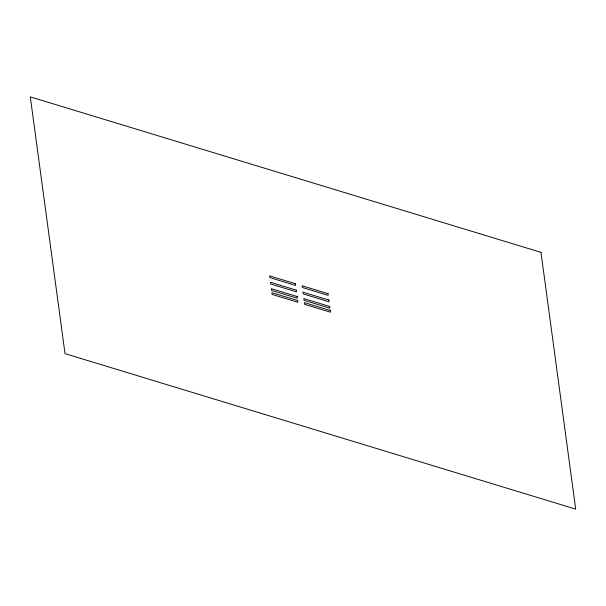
<?xml version="1.0" encoding="UTF-8"?>
<svg xmlns="http://www.w3.org/2000/svg" width="606" height="606" viewBox="0 0 606 606"><rect width="100%" height="100%" fill="white"/><g stroke="black" fill="none" stroke-linecap="round" stroke-linejoin="round"><path stroke-width="0.91" d="M297.114 296.546L271.337 288.691L271.571 290.418L297.349 298.266L297.296 296.122M327.869 293.622L302.091 285.774L302.326 287.494L328.104 295.342L328.051 293.198M328.74 300.031L302.962 292.175L303.189 293.902L328.967 301.75L328.914 299.606M330.149 310.439L304.363 302.591L304.598 304.31L330.376 312.166L330.323 310.022M540.984 252.361L30.3 96.869L65.016 353.639L575.7 509.131L540.984 252.361M295.387 283.729L269.602 275.881L269.837 277.601L295.614 285.456L295.387 283.729M296.251 290.138L270.473 282.29L270.708 284.009L296.485 291.857L296.251 290.138M329.603 306.431L303.826 298.584L304.06 300.311L329.838 308.159L329.603 306.431M297.66 300.546L271.882 292.698L272.109 294.425L297.887 302.273L297.66 300.546"/></g></svg>
